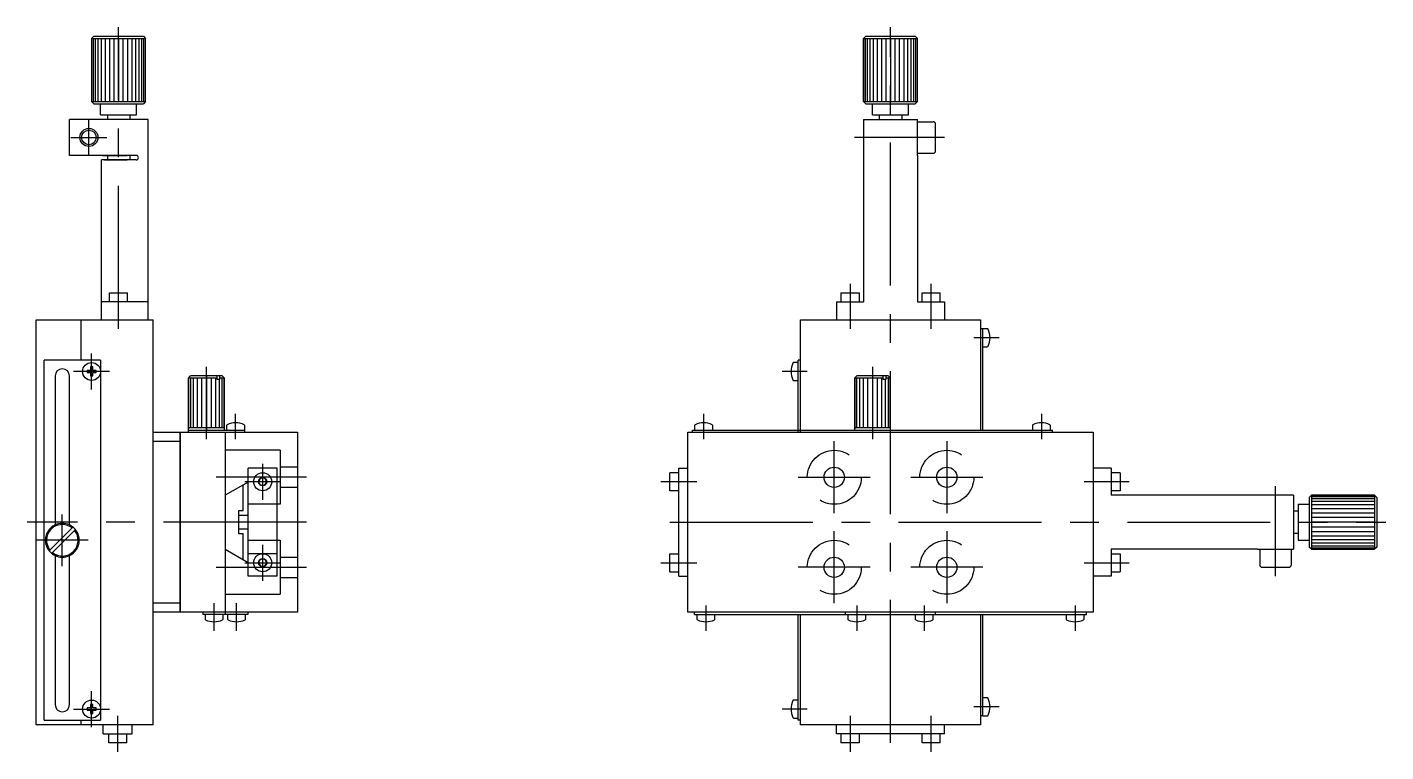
# Model space of a CAD drawing. Extents: x -210 to 403, y -143 to 197.
# Drawn here: x 101.5 to 403.3, y -51 to 110 of the extents above; entities that cross this region are included whole.
import ezdxf

# ---------------------------------------------------------------- set-up
doc = ezdxf.new("R2010")
doc.units = 0
doc.linetypes.add('CENTER', pattern=[50.8, 31.75, -6.35, 6.35, -6.35])
doc.linetypes.add('DASHED', pattern=[19.05, 12.7, -6.35])
doc.layers.get('0').update_dxf_attribs({"linetype": 'CONTINUOUS'})
doc.layers.add('CENTER', color=1, linetype='CENTER')

msp = doc.modelspace()

# ---------------------------------------------------------------- linework, layer by layer
at = {"color": 7, "linetype": 'CONTINUOUS'}
for p, q in [((115.81, 107.5), (116.31, 108)), ((115.81, 107.5), (115.81, 93.5)), ((115.81, 107.5), (116.17, 107.5)), ((116.17, 107.5), (116.17, 93.5)), ((116.17, 107.5), (122.85, 107.5)), ((116.31, 108), (119.81, 108)), ((116.61, 107.5), (116.61, 93.5)), ((117.21, 107.5), (117.21, 93.5)), ((117.95, 107.5), (117.95, 93.5)), ((118.81, 107.5), (118.81, 93.5)), ((119.79, 107.5), (119.79, 93.5)), ((119.81, 108), (123.81, 108)), ((120.76, 107.5), (120.76, 93.5)), ((121.81, 107.5), (121.81, 93.5)), ((122.85, 93.5), (122.85, 107.5)), ((122.85, 107.5), (123.83, 107.5)), ((123.81, 108), (124.01, 108)), ((123.83, 93.5), (123.83, 107.5)), ((123.83, 107.5), (124.81, 107.5)), ((124.01, 108), (127.31, 108)), ((124.81, 93.5), (124.81, 107.5)), ((124.81, 107.5), (125.66, 107.5)), ((125.66, 93.5), (125.66, 107.5)), ((125.66, 107.5), (126.4, 107.5)), ((126.4, 93.5), (126.4, 107.5)), ((126.4, 107.5), (127, 107.5)), ((127, 93.5), (127, 107.5)), ((127, 107.5), (127.44, 107.5)), ((127.31, 108), (127.81, 107.5)), ((127.44, 93.5), (127.44, 107.5)), ((127.44, 107.5), (127.81, 107.5)), ((127.81, 93.5), (127.81, 107.5)), ((287.75, 108), (287.25, 107.5)), ((287.25, 93.5), (287.25, 107.5)), ((287.25, 107.5), (287.25, 93.5)), ((287.25, 107.5), (293.25, 107.5)), ((287.61, 107.5), (287.61, 93.5)), ((287.75, 108), (291.25, 108)), ((288.06, 107.5), (288.06, 93.5)), ((288.66, 107.5), (288.66, 93.5)), ((289.4, 107.5), (289.4, 93.5)), ((290.25, 107.5), (290.25, 93.5)), ((291.23, 107.5), (291.23, 93.5)), ((291.25, 108), (295.25, 108)), ((292.21, 107.5), (292.21, 93.5)), ((293.25, 107.5), (294.29, 107.5)), ((293.25, 107.5), (293.25, 93.5)), ((294.29, 93.5), (294.29, 107.5)), ((294.29, 107.5), (295.27, 107.5)), ((295.25, 108), (295.45, 108)), ((295.27, 93.5), (295.27, 107.5)), ((295.27, 107.5), (296.25, 107.5)), ((295.45, 108), (298.75, 108)), ((296.25, 93.5), (296.25, 107.5)), ((296.25, 107.5), (297.11, 107.5)), ((297.11, 93.5), (297.11, 107.5)), ((297.11, 107.5), (297.85, 107.5)), ((297.85, 93.5), (297.85, 107.5)), ((297.85, 107.5), (298.45, 107.5)), ((298.45, 93.5), (298.45, 107.5)), ((298.45, 107.5), (298.89, 107.5)), ((298.75, 108), (299.25, 107.5)), ((298.89, 93.5), (298.89, 107.5)), ((298.89, 107.5), (299.25, 107.5)), ((299.25, 93.5), (299.25, 107.5)), ((115.81, 93.5), (121.81, 93.5)), ((116.31, 93), (115.81, 93.5)), ((116.31, 93), (127.31, 93)), ((117.81, 90.5), (117.81, 93)), ((117.81, 90.5), (117.81, 93)), ((121.81, 93.5), (122.85, 93.5)), ((122.85, 93.5), (123.83, 93.5)), ((123.83, 93.5), (124.81, 93.5)), ((124.81, 93.5), (125.66, 93.5)), ((125.66, 93.5), (126.4, 93.5)), ((125.81, 90.5), (125.81, 93)), ((126.4, 93.5), (127, 93.5)), ((127, 93.5), (127.44, 93.5)), ((127.81, 93.5), (127.31, 93)), ((127.44, 93.5), (127.81, 93.5)), ((287.75, 93), (287.25, 93.5)), ((287.25, 93.5), (293.25, 93.5)), ((287.75, 93), (298.75, 93)), ((289.25, 93), (297.25, 93)), ((289.25, 90.5), (289.25, 93)), ((289.25, 90.5), (289.25, 93)), ((293.25, 93.5), (294.29, 93.5)), ((294.29, 93.5), (295.27, 93.5)), ((295.27, 93.5), (296.25, 93.5)), ((296.25, 93.5), (297.11, 93.5)), ((297.11, 93.5), (297.85, 93.5)), ((297.25, 90.5), (297.25, 93)), ((297.85, 93.5), (298.45, 93.5)), ((298.45, 93.5), (298.89, 93.5)), ((299.25, 93.5), (298.75, 93)), ((298.89, 93.5), (299.25, 93.5)), ((112.21, 89.5), (110.91, 89.5)), ((110.91, 88.5), (110.91, 89.5)), ((110.91, 85.5), (110.91, 88.5)), ((115.21, 89.5), (112.21, 89.5)), ((118.21, 89.5), (115.21, 89.5)), ((117.81, 90.5), (125.81, 90.5)), ((117.81, 90.5), (119.31, 90.5)), ((119.31, 89.5), (118.21, 89.5)), ((119.31, 90.5), (124.31, 90.5)), ((119.31, 90.5), (119.31, 89.5)), ((124.31, 89.5), (119.31, 89.5)), ((124.31, 90.5), (124.31, 89.5)), ((124.31, 90.5), (125.81, 90.5)), ((126.21, 89.5), (124.31, 89.5)), ((128.41, 89.5), (126.21, 89.5)), ((128.41, 49), (128.41, 89.5)), ((287.25, 89.5), (287.25, 49)), ((287.25, 89.5), (290.75, 89.5)), ((289.25, 90.5), (297.25, 90.5)), ((289.25, 90.5), (290.75, 90.5)), ((290.75, 90.5), (295.75, 90.5)), ((290.75, 90.5), (290.75, 89.5)), ((290.75, 89.5), (295.75, 89.5)), ((295.75, 90.5), (297.25, 90.5)), ((295.75, 90.5), (295.75, 89.5)), ((295.75, 89.5), (299.25, 89.5)), ((299.25, 89), (299.25, 89.5)), ((299.25, 89), (299.25, 89.5)), ((299.25, 82), (299.25, 89)), ((299.25, 89), (302.75, 89)), ((303.25, 82.5), (303.25, 88.5)), ((110.91, 82.5), (110.91, 85.5)), ((110.91, 81.5), (110.91, 82.5)), ((112.21, 81.5), (110.91, 81.5)), ((115.21, 81.5), (112.21, 81.5)), ((118.21, 81.5), (115.21, 81.5)), ((119.31, 81.5), (118.21, 81.5)), ((118.21, 81.5), (118.71, 81.5)), ((118.71, 81.5), (120.21, 81.5)), ((124.31, 81.5), (119.31, 81.5)), ((119.31, 81.5), (119.31, 80.5)), ((120.21, 81.5), (122.21, 81.5)), ((122.21, 81.5), (123.71, 81.5)), ((125.71, 81.5), (124.31, 81.5)), ((124.31, 81.5), (124.31, 80.5)), ((299.25, 81.5), (299.25, 82)), ((299.25, 82), (302.75, 82)), ((299.25, 81.5), (299.25, 82)), ((299.25, 81.5), (299.25, 49)), ((118.01, 45), (118.01, 80.5)), ((119.31, 80.5), (118.01, 80.5)), ((118.71, 80.5), (119.31, 80.5)), ((119.31, 80.5), (123.71, 80.5)), ((124.31, 80.5), (119.31, 80.5)), ((125.71, 80.5), (124.31, 80.5)), ((128.41, 49), (118.01, 49)), ((119.81, 49), (119.81, 51)), ((119.81, 51), (123.81, 51)), ((123.81, 49), (123.81, 51)), ((128.41, 45), (128.41, 49)), ((281.25, 49), (287.25, 49)), ((281.25, 49), (281.25, 45)), ((282.25, 51), (282.25, 49)), ((282.25, 51), (286.25, 51)), ((286.25, 51), (286.25, 49)), ((299.25, 49), (300.25, 49)), ((300.25, 49), (300.25, 51)), ((300.25, 51), (304.25, 51)), ((300.25, 49), (305.25, 49)), ((304.25, 49), (304.25, 51)), ((304.25, 49), (305.25, 49)), ((305.25, 49), (305.25, 45)), ((103.51, 45), (129.51, 45)), ((103.51, 40.5), (103.51, 45)), ((113.51, 36), (113.51, 45)), ((126.21, 45), (128.41, 45)), ((128.41, 45), (128.91, 45)), ((129.51, 20), (129.51, 45)), ((273.25, 20), (273.25, 45)), ((273.25, 45), (313.25, 45)), ((313.25, 45), (313.25, 20.5)), ((313.75, 43), (313.25, 43)), ((313.75, 20.5), (313.75, 43)), ((314.74, 43), (313.75, 43)), ((103.51, -32.5), (103.51, 40.5)), ((313.75, 39), (314.74, 39)), ((105.31, -44), (105.31, 36)), ((113.51, 36), (105.31, 36)), ((117.81, 36), (113.51, 36)), ((115.56, 33.75), (114.81, 33.75)), ((114.81, 33.75), (114.81, 33.25)), ((114.81, 33.25), (115.56, 33.25)), ((116.06, 34.5), (115.56, 34.5)), ((115.56, 34.5), (115.56, 33.75)), ((115.56, 33.25), (115.56, 32.5)), ((116.06, 33.75), (116.06, 34.5)), ((116.81, 33.75), (116.06, 33.75)), ((116.06, 33.25), (116.81, 33.25)), ((116.06, 32.5), (116.06, 33.25)), ((116.81, 33.25), (116.81, 33.75)), ((117.81, 36), (117.81, -44)), ((272.75, 35.5), (271.76, 35.5)), ((272.75, 20), (272.75, 36)), ((273.25, 36), (272.75, 36)), ((107.71, 32.5), (107.71, -0.6)), ((110.91, -0.6), (110.91, 32.5)), ((115.56, 32.5), (116.06, 32.5)), ((137.31, 32), (137.81, 32.5)), ((137.31, 32), (137.81, 32.5)), ((137.31, 20), (137.31, 32)), ((137.31, 20), (137.31, 32)), ((143.67, 32), (137.31, 32)), ((143.67, 32), (137.31, 32)), ((137.44, 21), (137.44, 32)), ((137.44, 21), (137.44, 32)), ((144.81, 32.5), (137.81, 32.5)), ((144.81, 32.5), (137.81, 32.5)), ((137.84, 21), (137.84, 32)), ((137.84, 21), (137.84, 32)), ((138.48, 21), (138.48, 32)), ((138.48, 21), (138.48, 32)), ((139.31, 21), (139.31, 32)), ((139.31, 21), (139.31, 32)), ((140.27, 21), (140.27, 32)), ((140.27, 21), (140.27, 32)), ((141.31, 32), (141.31, 21)), ((141.31, 32), (141.31, 21)), ((142.34, 32), (142.34, 21)), ((142.34, 32), (142.34, 21)), ((143.31, 32), (143.31, 21)), ((143.31, 32), (143.31, 21)), ((143.67, 31.7), (143.67, 32.5)), ((143.67, 31.7), (143.67, 32.5)), ((144.23, 31.7), (143.67, 31.7)), ((144.23, 31.7), (143.67, 31.7)), ((144.13, 31.7), (144.13, 21)), ((144.13, 31.7), (144.13, 21)), ((144.23, 32.5), (144.23, 31.7)), ((144.23, 32.5), (144.23, 31.7)), ((145.31, 32), (144.23, 32)), ((145.31, 32), (144.23, 32)), ((144.77, 32), (144.77, 21)), ((144.77, 32), (144.77, 21)), ((144.81, 32.5), (145.31, 32)), ((144.81, 32.5), (145.31, 32)), ((145.17, 32), (145.17, 21)), ((145.17, 32), (145.17, 21)), ((145.31, 20.5), (145.31, 32)), ((145.31, 20.5), (145.31, 32)), ((271.76, 31.5), (272.75, 31.5)), ((285.25, 32), (285.75, 32.5)), ((285.25, 32), (285.25, 21)), ((291.62, 32), (285.25, 32)), ((285.39, 21), (285.39, 32)), ((292.75, 32.5), (285.75, 32.5)), ((285.79, 21), (285.79, 32)), ((286.42, 21), (286.42, 32)), ((287.25, 21), (287.25, 32)), ((288.22, 21), (288.22, 32)), ((289.25, 32), (289.25, 21)), ((290.29, 32), (290.29, 21)), ((291.25, 32), (291.25, 21)), ((291.62, 31.7), (291.62, 32.5)), ((292.18, 31.7), (291.62, 31.7)), ((292.08, 31.7), (292.08, 21)), ((292.18, 32.5), (292.18, 31.7)), ((293.25, 32), (292.18, 32)), ((292.72, 32), (292.72, 21)), ((292.75, 32.5), (293.25, 32)), ((293.12, 32), (293.12, 21)), ((293.25, 20.5), (293.25, 32)), ((145.81, 21.49), (145.81, 20.5)), ((145.81, 21.49), (145.81, 20.5)), ((149.81, 20.5), (149.81, 21.49)), ((149.81, 20.5), (149.81, 21.49)), ((249.75, 21.49), (249.75, 20.5)), ((253.75, 20.5), (253.75, 21.49)), ((324.75, 21.49), (324.75, 20.5)), ((328.75, 20.5), (328.75, 21.49)), ((129.51, -20), (129.51, 20)), ((129.51, 20), (135.51, 20)), ((135.51, 20), (135.51, -20)), ((135.51, 20), (135.51, -20)), ((135.51, 0), (135.51, 20)), ((135.51, 20), (161.51, 20)), ((135.51, 20), (161.51, 20)), ((145.31, 21), (137.31, 21)), ((137.31, 21), (137.56, 21)), ((145.31, 21), (137.31, 21)), ((137.31, 21), (137.56, 21)), ((137.31, 20.5), (149.81, 20.5)), ((137.31, 20.5), (149.81, 20.5)), ((145.51, 20), (145.51, -20.5)), ((145.51, 20), (145.51, -20.5)), ((149.81, 20), (149.81, 20.5)), ((149.81, 20), (149.81, 20.5)), ((161.51, 20), (161.51, -20)), ((161.51, 20), (161.51, -20)), ((248.25, -20), (248.25, 20)), ((248.25, 20), (338.25, 20)), ((249.25, 20.5), (293.25, 20.5)), ((249.25, 20), (249.25, 20.5)), ((285.25, 21), (285.25, 20.5)), ((285.25, 21), (285.5, 21)), ((289.25, 21), (285.25, 21)), ((293.25, 21), (289.25, 21)), ((293.25, 20.5), (313.25, 20.5)), ((313.25, 20.5), (313.75, 20.5)), ((313.75, 20.5), (329.25, 20.5)), ((329.25, 20), (329.25, 20.5)), ((338.25, 20), (338.25, -20)), ((129.51, 18), (135.51, 18)), ((157.01, 12), (150.61, 12)), ((150.61, 8.94), (150.61, 12)), ((157.01, 12), (150.61, 12)), ((150.61, 8.94), (150.61, 12)), ((153.36, 9.78), (152.91, 9)), ((153.36, 9.78), (152.91, 9)), ((154.26, 9.78), (153.36, 9.78)), ((154.26, 9.78), (153.36, 9.78)), ((154.71, 9), (154.26, 9.78)), ((154.71, 9), (154.26, 9.78)), ((157.01, -12), (157.01, 12)), ((244.25, 7), (244.25, 11)), ((246.25, 11), (244.25, 11)), ((246.25, 12), (248.25, 12)), ((246.25, 7), (246.25, 12)), ((342.25, 12), (338.25, 12)), ((342.25, 12), (342.25, 6)), ((344.25, 11), (342.25, 11)), ((344.25, 11), (344.25, 7)), ((150.61, 8.94), (145.51, 6)), ((150.61, 8.94), (145.51, 6)), ((149.51, 2.6), (149.51, 8.31)), ((149.51, 2.6), (149.51, 8.31)), ((150.61, 1.5), (150.61, 8.94)), ((150.61, 1.5), (150.61, 8.94)), ((153.36, 8.22), (152.91, 9)), ((153.36, 8.22), (152.91, 9)), ((153.36, 8.22), (154.26, 8.22)), ((153.36, 8.22), (154.26, 8.22)), ((154.26, 8.22), (154.71, 9)), ((154.26, 8.22), (154.71, 9)), ((246.25, 7), (244.25, 7)), ((246.25, -12), (246.25, 7)), ((344.25, 7), (342.25, 7)), ((382.75, 6), (342.25, 6)), ((382.75, 6), (382.75, 2.5)), ((383.75, 4), (386.25, 4)), ((383.75, 4), (383.75, -4)), ((383.75, 4), (386.25, 4)), ((383.75, 4), (383.75, 2.5)), ((386.25, 5.5), (386.75, 6)), ((386.25, 5.5), (386.25, -5.5)), ((386.25, 4), (386.25, -4)), ((386.75, 6), (386.75, 0)), ((400.75, 6), (386.75, 6)), ((386.75, 6), (400.75, 6)), ((400.75, 5.91), (386.75, 5.91)), ((400.75, 5.64), (386.75, 5.64)), ((400.75, 5.2), (386.75, 5.2)), ((400.75, 4.6), (386.75, 4.6)), ((400.75, 3.86), (386.75, 3.86)), ((401.25, 5.5), (400.75, 6)), ((400.75, 6), (400.75, 0)), ((401.25, 5.5), (401.25, 2)), ((135.51, -20), (135.51, 0)), ((148.51, -2.6), (148.51, 2.6)), ((148.51, 2.6), (149.51, 2.6)), ((148.51, -2.6), (148.51, 2.6)), ((148.51, 2.6), (149.51, 2.6)), ((150.61, 1.5), (148.51, 1.5)), ((150.61, 1.5), (148.51, 1.5)), ((150.61, -1.5), (150.61, 1.5)), ((150.61, -1.5), (150.61, 1.5)), ((383.75, 2.5), (382.75, 2.5)), ((382.75, 2.5), (382.75, -2.5)), ((383.75, 2.5), (383.75, -2.5)), ((400.75, 3), (386.75, 3)), ((400.75, 2.02), (386.75, 2.02)), ((400.75, 1.04), (386.75, 1.04)), ((400.75, 0), (386.75, 0)), ((386.75, 0), (386.75, -1.04)), ((400.75, 0), (400.75, -1.04)), ((401.25, 2), (401.25, -2)), ((106.38, -6.36), (111.67, -1.07)), ((106.94, -6.93), (112.23, -1.64)), ((150.61, -1.5), (148.51, -1.5)), ((150.61, -1.5), (148.51, -1.5)), ((149.51, -2.6), (148.51, -2.6)), ((149.51, -2.6), (148.51, -2.6)), ((149.51, -8.31), (149.51, -2.6)), ((149.51, -8.31), (149.51, -2.6)), ((150.61, -8.94), (150.61, -1.5)), ((150.61, -8.94), (150.61, -1.5)), ((383.75, -2.5), (382.75, -2.5)), ((382.75, -2.5), (382.75, -6)), ((383.75, -2.5), (383.75, -4)), ((386.75, -1.04), (400.75, -1.04)), ((386.75, -1.04), (386.75, -2.02)), ((386.75, -2.02), (400.75, -2.02)), ((386.75, -2.02), (386.75, -3)), ((386.75, -3), (400.75, -3)), ((386.75, -3), (386.75, -3.86)), ((400.75, -1.04), (400.75, -2.02)), ((400.75, -2.02), (400.75, -3)), ((400.75, -3), (400.75, -3.86)), ((401.25, -2), (401.25, -2.2)), ((401.25, -2.2), (401.25, -5.5)), ((145.51, -6), (150.61, -8.94)), ((145.51, -6), (150.61, -8.94)), ((342.25, -6), (342.25, -7)), ((374.75, -6), (342.25, -6)), ((374.75, -6), (375.25, -6)), ((374.75, -6), (375.25, -6)), ((375.25, -6), (375.25, -9.5)), ((375.25, -6), (382.25, -6)), ((382.25, -6), (382.25, -9.5)), ((382.25, -6), (382.75, -6)), ((382.25, -6), (382.75, -6)), ((383.75, -4), (386.25, -4)), ((386.75, -6), (386.25, -5.5)), ((386.75, -3.86), (400.75, -3.86)), ((386.75, -3.86), (386.75, -4.6)), ((386.75, -4.6), (400.75, -4.6)), ((386.75, -4.6), (386.75, -5.2)), ((386.75, -5.2), (400.75, -5.2)), ((386.75, -5.2), (386.75, -5.64)), ((386.75, -5.64), (400.75, -5.64)), ((386.75, -5.64), (386.75, -5.91)), ((386.75, -5.91), (400.75, -5.91)), ((386.75, -5.91), (386.75, -6)), ((386.75, -6), (400.75, -6)), ((400.75, -3.86), (400.75, -4.6)), ((400.75, -4.6), (400.75, -5.2)), ((400.75, -5.2), (400.75, -5.64)), ((401.25, -5.5), (400.75, -6)), ((400.75, -5.64), (400.75, -5.91)), ((400.75, -5.91), (400.75, -6)), ((107.71, -7.4), (107.71, -40.5)), ((110.91, -40.5), (110.91, -7.4)), ((157.01, -7), (150.61, -7)), ((150.61, -12), (150.61, -8.94)), ((150.61, -12), (150.61, -8.94)), ((152.91, -9), (153.36, -8.22)), ((152.91, -9), (153.36, -8.22)), ((152.91, -9), (153.36, -9.78)), ((152.91, -9), (153.36, -9.78)), ((154.26, -8.22), (153.36, -8.22)), ((154.26, -8.22), (153.36, -8.22)), ((154.71, -9), (154.26, -8.22)), ((154.71, -9), (154.26, -8.22)), ((154.26, -9.78), (154.71, -9)), ((154.26, -9.78), (154.71, -9)), ((244.25, -7), (246.25, -7)), ((244.25, -11), (244.25, -7)), ((342.25, -7), (344.25, -7)), ((342.25, -7), (342.25, -12)), ((344.25, -7), (344.25, -11)), ((157.01, -12), (150.61, -12)), ((153.36, -9.78), (154.26, -9.78)), ((153.36, -9.78), (154.26, -9.78)), ((244.25, -11), (246.25, -11)), ((246.25, -12), (248.25, -12)), ((342.25, -12), (338.25, -12)), ((342.25, -11), (344.25, -11)), ((342.25, -11), (342.25, -12)), ((375.75, -10), (381.75, -10)), ((135.51, -18), (129.51, -18)), ((135.51, -20), (129.51, -20)), ((129.51, -45), (129.51, -20)), ((161.51, -20), (135.51, -20)), ((161.51, -20), (135.51, -20)), ((140.51, -20), (140.51, -20.5)), ((140.51, -20), (140.51, -20.5)), ((150.51, -20.5), (140.51, -20.5)), ((150.51, -20.5), (140.51, -20.5)), ((141.01, -20.5), (141.01, -21.49)), ((141.01, -20.5), (141.01, -21.49)), ((145.01, -21.49), (145.01, -20.5)), ((145.01, -21.49), (145.01, -20.5)), ((146.01, -20.5), (146.01, -21.49)), ((146.01, -20.5), (146.01, -21.49)), ((150.01, -21.49), (150.01, -20.5)), ((150.01, -21.49), (150.01, -20.5)), ((150.51, -20), (150.21, -20)), ((150.51, -20), (150.21, -20)), ((150.51, -20), (150.51, -20.5)), ((150.51, -20), (150.51, -20.5)), ((283.25, -20), (248.25, -20)), ((249.75, -20.5), (249.75, -20)), ((249.75, -20.5), (272.75, -20.5)), ((250.25, -20.5), (250.25, -21.49)), ((254.25, -21.49), (254.25, -20.5)), ((272.75, -44), (272.75, -20.5)), ((272.75, -20.5), (273.25, -20.5)), ((273.25, -45), (273.25, -20.5)), ((273.25, -20.5), (283.25, -20.5)), ((303.25, -20), (283.25, -20)), ((283.25, -20.5), (283.25, -20)), ((283.25, -20.5), (303.25, -20.5)), ((283.75, -20.5), (283.75, -21.49)), ((287.75, -21.49), (287.75, -20.5)), ((298.75, -20.5), (298.75, -21.49)), ((302.75, -21.49), (302.75, -20.5)), ((338.25, -20), (303.25, -20)), ((303.25, -20.5), (303.25, -20)), ((303.25, -20.5), (313.25, -20.5)), ((313.25, -20.5), (313.25, -45)), ((313.25, -20.5), (313.75, -20.5)), ((313.75, -43), (313.75, -20.5)), ((313.75, -20.5), (336.75, -20.5)), ((332.25, -20.5), (332.25, -21.49)), ((336.25, -21.49), (336.25, -20.5)), ((336.75, -20.5), (336.75, -20)), ((103.51, -45), (103.51, -32.5)), ((314.74, -39), (313.75, -39)), ((114.81, -41.25), (114.81, -41.75)), ((115.56, -41.25), (114.81, -41.25)), ((114.81, -41.75), (115.56, -41.75)), ((115.56, -40.5), (115.56, -41.25)), ((116.06, -40.5), (115.56, -40.5)), ((115.56, -41.75), (115.56, -42.5)), ((116.06, -41.25), (116.06, -40.5)), ((116.81, -41.25), (116.06, -41.25)), ((116.06, -41.75), (116.81, -41.75)), ((116.06, -42.5), (116.06, -41.75)), ((116.81, -41.75), (116.81, -41.25)), ((272.75, -39.5), (271.76, -39.5)), ((129.51, -45), (103.51, -45)), ((105.31, -44), (113.51, -44)), ((113.51, -45), (113.51, -44)), ((113.51, -44), (117.81, -44)), ((115.56, -42.5), (116.06, -42.5)), ((118.41, -47), (118.41, -45)), ((124.81, -47), (124.81, -45)), ((129.51, -45), (125.21, -45)), ((271.76, -43.5), (272.75, -43.5)), ((273.25, -44), (272.75, -44)), ((313.25, -45), (273.25, -45)), ((281.25, -47), (281.25, -45)), ((305.25, -47), (305.25, -45)), ((313.75, -43), (313.25, -43)), ((313.75, -43), (314.74, -43)), ((118.41, -47), (124.81, -47)), ((119.61, -49), (119.61, -47)), ((123.61, -49), (123.61, -47)), ((286.25, -47), (281.25, -47)), ((282.25, -47), (282.25, -49)), ((305.25, -47), (286.25, -47)), ((286.25, -47), (286.25, -49)), ((300.25, -49), (300.25, -47)), ((304.25, -49), (304.25, -47)), ((123.61, -49), (119.61, -49)), ((286.25, -49), (282.25, -49)), ((304.25, -49), (300.25, -49))]:
    msp.add_line(p, q, dxfattribs=at)
at = {"color": 3, "linetype": 'DASHED'}
for p, q in [((157.71, 16), (145.51, 16)), ((157.71, 16), (157.71, 4)), ((161.51, 12.25), (157.71, 12.25)), ((161.51, 7.75), (157.71, 7.75)), ((157.71, 4), (150.61, 4)), ((150.61, -4), (157.71, -4)), ((157.71, -4), (157.71, -16)), ((157.71, -7.75), (161.51, -7.75)), ((157.71, -12.25), (161.51, -12.25)), ((145.51, -16), (157.71, -16))]:
    msp.add_line(p, q, dxfattribs=at)
at = {"color": 3, "linetype": 'CONTINUOUS'}
msp.add_circle((115.21, 85.5), 2, dxfattribs=at)
at = {"color": 7, "linetype": 'CONTINUOUS'}
for centre, radius in [((115.21, 85.5), 1.62), ((115.81, 33.5), 2), ((280.75, 10), 2.25), ((305.75, 10), 2.25), ((153.81, 9), 2), ((153.81, 9), 2), ((153.81, 9), 0.9), ((153.81, 9), 0.9), ((153.81, -9), 2), ((153.81, -9), 2), ((153.81, -9), 0.9), ((153.81, -9), 0.9), ((280.75, -10), 2.25), ((305.75, -10), 2.25), ((115.81, -41.5), 2)]:
    msp.add_circle(centre, radius, dxfattribs=at)
at = {"color": 3, "linetype": 'DASHED'}
for centre in [(280.75, 10), (305.75, 10), (280.75, -10), (305.75, -10)]:
    msp.add_circle(centre, 6, dxfattribs=at)
at = {"color": 7, "linetype": 'CONTINUOUS'}
for centre, radius, start, end in [((302.75, 88.5), 0.5, 0, 90), ((125.71, 81), 0.5, 0, 90), ((302.75, 82.5), 0.5, 270, 0), ((125.71, 81), 0.5, 270, 0), ((314.74, 42.8), 0.2, 25.6716, 90), ((311, 41), 4.35, 334.3284, 25.6716), ((314.74, 39.2), 0.2, 270, 334.3284), ((109.31, 32.5), 1.6, 0, 180), ((275.51, 33.5), 4.35, 154.3284, 205.6716), ((271.76, 35.3), 0.2, 90, 154.3284), ((271.76, 31.7), 0.2, 205.6716, 270), ((146.01, 21.49), 0.2, 115.6716, 180), ((146.01, 21.49), 0.2, 115.6716, 180), ((147.81, 17.75), 4.35, 64.3284, 115.6716), ((147.81, 17.75), 4.35, 64.3284, 115.6716), ((149.61, 21.49), 0.2, 0, 64.3284), ((149.61, 21.49), 0.2, 0, 64.3284), ((249.95, 21.49), 0.2, 115.6716, 180), ((251.75, 17.75), 4.35, 64.3284, 115.6716), ((253.55, 21.49), 0.2, 360, 64.3284), ((324.95, 21.49), 0.2, 115.6716, 180), ((326.75, 17.75), 4.35, 64.3284, 115.6716), ((328.55, 21.49), 0.2, 0, 64.3284), ((109.31, -4), 3.76, 115.1725, 244.8275), ((109.31, -4), 3.5, 90, 218.4376), ((109.31, -4), 3.5, 231.5624, 38.4376), ((109.31, -4), 3.76, 64.8275, 115.1725), ((109.31, -4), 3.5, 51.5624, 90), ((109.31, -4), 3.76, 295.1725, 64.8275), ((109.31, -4), 3.76, 244.8275, 295.1725), ((375.75, -9.5), 0.5, 180, 270), ((381.75, -9.5), 0.5, 270, 0), ((141.21, -21.49), 0.2, 180, 244.3284), ((141.21, -21.49), 0.2, 180, 244.3284), ((143.01, -17.75), 4.35, 244.3284, 295.6716), ((143.01, -17.75), 4.35, 244.3284, 295.6716), ((144.81, -21.49), 0.2, 295.6716, 0), ((144.81, -21.49), 0.2, 295.6716, 0), ((146.21, -21.49), 0.2, 180, 244.3284), ((146.21, -21.49), 0.2, 180, 244.3284), ((148.01, -17.75), 4.35, 244.3284, 295.6716), ((148.01, -17.75), 4.35, 244.3284, 295.6716), ((149.81, -21.49), 0.2, 295.6716, 0), ((149.81, -21.49), 0.2, 295.6716, 0), ((250.45, -21.49), 0.2, 180, 244.3284), ((252.25, -17.75), 4.35, 244.3284, 295.6716), ((254.05, -21.49), 0.2, 295.6716, 0), ((283.95, -21.49), 0.2, 180, 244.3284), ((285.75, -17.75), 4.35, 244.3284, 295.6716), ((287.55, -21.49), 0.2, 295.6716, 0), ((298.95, -21.49), 0.2, 180, 244.3284), ((300.75, -17.75), 4.35, 244.3284, 295.6716), ((302.55, -21.49), 0.2, 295.6716, 0), ((332.45, -21.49), 0.2, 180, 244.3284), ((334.25, -17.75), 4.35, 244.3284, 295.6716), ((336.05, -21.49), 0.2, 295.6716, 0), ((314.74, -39.2), 0.2, 25.6716, 90), ((311, -41), 4.35, 334.3284, 25.6716), ((109.31, -40.5), 1.6, 180, 0), ((275.51, -41.5), 4.35, 154.3284, 205.6716), ((271.76, -39.7), 0.2, 90, 154.3284), ((271.76, -43.3), 0.2, 205.6716, 270), ((314.74, -42.8), 0.2, 270, 334.3284)]:
    msp.add_arc(centre, radius, start, end, dxfattribs=at)
at = {"layer": 'CENTER', "color": 1, "linetype": 'CENTER'}
for p, q in [((121.81, 43), (121.81, 110)), ((293.25, -49), (293.25, 110)), ((115.21, 81.5), (115.21, 89.5)), ((111.21, 85.5), (119.21, 85.5)), ((305.25, 85.5), (285.25, 85.5)), ((284.25, 53), (284.25, 43)), ((302.25, 43), (302.25, 53)), ((317.35, 41), (311.75, 41)), ((115.81, 29.5), (115.81, 37.5)), ((119.81, 33.5), (111.81, 33.5)), ((141.31, 18.5), (141.31, 34.5)), ((274.75, 33.5), (269.15, 33.5)), ((289.25, 34.5), (289.25, 18.5)), ((141.31, 20.5), (141.31, 32.5)), ((141.31, 32.5), (141.31, 20.5)), ((141.31, 32.5), (141.31, 20.5)), ((147.81, 18.5), (147.81, 24.1)), ((147.81, 20.5), (147.81, 22.1)), ((251.75, 24.1), (251.75, 18.5)), ((326.75, 24.1), (326.75, 18.5)), ((280.75, 2), (280.75, 18)), ((305.75, 18), (305.75, 2)), ((153.81, 5), (153.81, 13)), ((163.51, 10), (143.51, 10)), ((153.81, 7), (153.81, 11)), ((272.75, 10), (288.75, 10)), ((297.75, 10), (313.75, 10)), ((157.81, 9), (149.81, 9)), ((155.81, 9), (151.81, 9)), ((250.25, 9), (242.25, 9)), ((346.25, 9), (336.25, 9)), ((378.75, -12), (378.75, 8)), ((163.51, 0), (101.51, 0)), ((109.31, -9.76), (109.31, 1.76)), ((244.25, 0), (403.25, 0)), ((280.75, -18), (280.75, -2)), ((305.75, -2), (305.75, -18)), ((115.07, -4), (103.54, -4)), ((153.81, -13), (153.81, -5)), ((149.81, -9), (157.81, -9)), ((151.81, -9), (155.81, -9)), ((153.81, -11), (153.81, -7)), ((242.25, -9), (250.25, -9)), ((336.25, -9), (346.25, -9)), ((143.51, -10), (163.51, -10)), ((288.75, -10), (272.75, -10)), ((313.75, -10), (297.75, -10)), ((143.01, -24.1), (143.01, -18)), ((148.01, -24.1), (148.01, -18)), ((143.01, -22.1), (143.01, -20)), ((148.01, -22.1), (148.01, -20)), ((252.25, -18.5), (252.25, -24.1)), ((285.75, -18.5), (285.75, -24.1)), ((300.75, -18.5), (300.75, -24.1)), ((334.25, -18.5), (334.25, -24.1)), ((115.81, -45.5), (115.81, -37.5)), ((111.81, -41.5), (119.81, -41.5)), ((274.75, -41.5), (269.15, -41.5)), ((317.35, -41), (311.75, -41)), ((121.61, -51), (121.61, -43)), ((284.25, -43), (284.25, -51)), ((302.25, -51), (302.25, -43))]:
    msp.add_line(p, q, dxfattribs=at)

doc.saveas('drawing.dxf')
